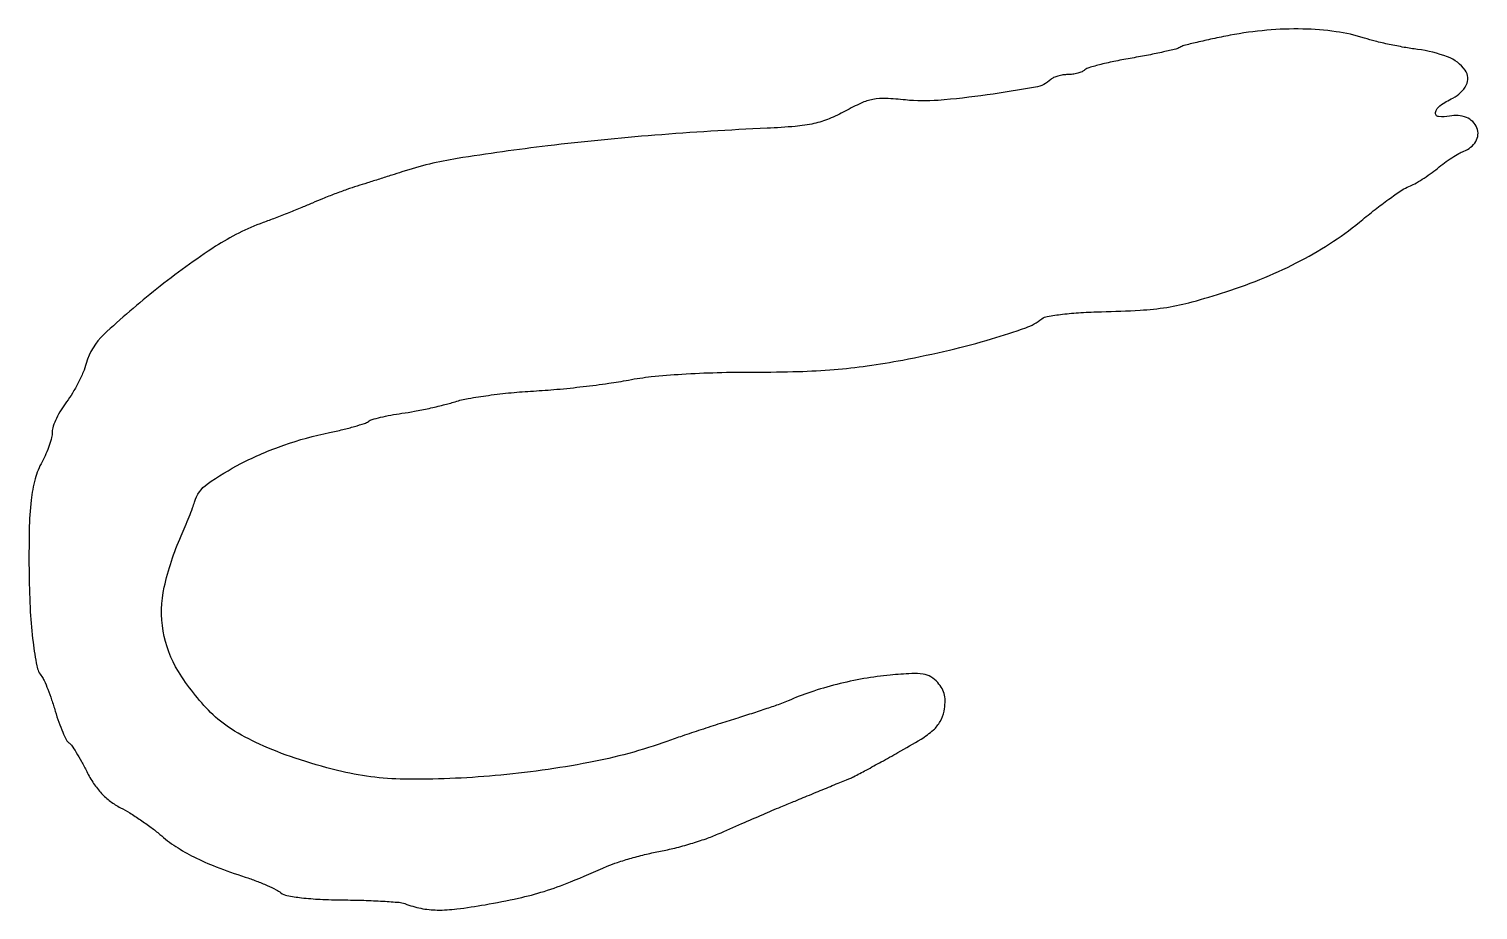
# Model space of a CAD drawing. Extents: x 1 to 260, y 1 to 158.
import ezdxf

# ---------------------------------------------------------------- set-up
doc = ezdxf.new("R2010")
doc.units = 0

msp = doc.modelspace()

# ---------------------------------------------------------------- linework, layer by layer
msp.add_lwpolyline([(215.5, 157.025788, 0.004928), (212.362709, 156.395323, 0.006774), (209.55625, 155.762666, 0.004527), (207.221662, 155.180641, 0.077645), (206.5, 154.868393, -0.080713), (205.786371, 154.564773, -0.005258), (203.590625, 154.049104, -0.007538), (200.945669, 153.498951, -0.005547), (198, 152.96626, 0.008249), (195.058007, 152.417804, 0.011208), (192.424062, 151.81989, 0.00828), (190.259824, 151.239066, 0.112951), (189.55, 150.847867, -0.08101), (189.0383, 150.522056, -0.033556), (188.262187, 150.249061, -0.032094), (187.373699, 150.062493, -0.035718), (186.5, 150, 0.037254), (185.626299, 149.934811, 0.033316), (184.737813, 149.740271, 0.034879), (183.962186, 149.45548, 0.082161), (183.45, 149.115815, -0.143767), (180.733683, 147.756619, -0.009641), (172.062913, 146.365399, -0.014463), (163.3161, 145.391496, -0.047197), (157.496875, 145.463432, 0.016538), (153.970731, 145.723463, 0.055965), (151.671466, 145.559299, 0.060302), (149.556853, 144.896938, 0.021416), (146.722303, 143.468357, -0.030849), (143.857968, 142.091855, -0.042733), (141.137709, 141.24774, -0.032421), (137.79424, 140.740193, -0.010216), (132.747093, 140.409624, 0.008617), (112.684594, 139.160023, 0.009907), (93.591864, 137.258794, 0.010072), (77.390914, 134.988799, 0.038636), (67.5, 132.604083, -0.000875), (65.67904, 132.016619, -0.000515), (63.5, 131.320314, -0.000515), (61.320879, 130.628923, -0.00088), (59.5, 130.056779, 0.009245), (57.679518, 129.451116, 0.005261), (55.5, 128.655075, 0.005251), (53.321457, 127.807069, 0.008646), (51.5, 127.039111, -0.006122), (49.624271, 126.237091, -0.003179), (47.264464, 125.279604, -0.00316), (44.82794, 124.326777, -0.004805), (42.698175, 123.532784, 0.058056), (34.211554, 119.29401, 0.023333), (23.685672, 111.685972, 0.019613), (14.209715, 103.512418, 0.138484), (11.089113, 98.360572, -0.033381), (10.534042, 96.771916, -0.017918), (9.651558, 94.891093, -0.017767), (8.609985, 93.029308, -0.026507), (7.559, 91.488465, 0.026201), (6.579589, 90.054445, 0.025921), (5.751706, 88.520817, 0.02683), (5.171102, 87.1064, 0.084165), (5, 86.097138, -0.060508), (4.877772, 85.090825, -0.021416), (4.4696, 83.695375, -0.020892), (3.885535, 82.1858, -0.023059), (3.194381, 80.780416, 0.060407), (1.965695, 77.726379, 0.036949), (1.239058, 73.906303, 0.02426), (0.890156, 68.594964, 0.007308), (0.870168, 60.5, 0.010324), (1.085377, 53.939985, 0.017633), (1.570847, 48.481404, 0.017661), (2.247997, 44.266195, 0.121456), (3.128186, 42.378612, -0.066851), (3.564515, 41.658167, -0.010053), (4.209734, 40.092721, -0.011134), (4.897248, 38.200907, -0.009409), (5.54169, 36.17157, 0.012504), (6.186915, 34.18252, 0.016683), (6.877156, 32.41368, 0.013939), (7.532461, 30.997134, 0.139916), (7.967142, 30.520307, -0.104501), (8.441001, 30.068282, -0.010967), (9.28414, 28.77799, -0.013201), (10.224195, 27.175271, -0.010219), (11.165397, 25.383275, 0.030858), (12.407912, 23.237547, 0.040692), (13.807423, 21.463488, 0.04338), (15.394413, 20.029397, 0.044124), (17.196434, 18.899787, -0.019604), (18.868864, 17.962219, -0.011347), (20.806285, 16.712611, -0.01133), (22.695647, 15.368921, -0.018653), (24.222196, 14.139112, 0.033105), (27.091559, 11.961116, 0.02974), (30.325178, 10.094094, 0.024528), (34.299425, 8.342551, 0.012275), (39.475481, 6.502738, -0.011732), (41.485068, 5.790893, -0.012641), (43.409078, 5.001872, -0.012235), (45.022342, 4.244497, -0.057359), (45.879602, 3.685312, 0.129046), (46.959185, 3.182457, 0.01609), (49.539969, 2.800184, 0.01675), (52.879326, 2.527826, 0.009711), (56.904121, 2.413243, -0.005402), (60.688885, 2.338122, -0.007215), (64.121836, 2.183261, -0.005236), (66.983918, 1.982639, -0.071424), (68, 1.752155, 0.041841), (70.895019, 0.913301, 0.046214), (73.793844, 0.604756, 0.0346), (77.327052, 0.801034, 0.012135), (82.357218, 1.555789, 0.010574), (88.330046, 2.731446, 0.022265), (92.896567, 3.946332, 0.020141), (97.612364, 5.640092, 0.007194), (104.200958, 8.421686, -0.023818), (106.025982, 9.121666, -0.010256), (108.518229, 9.887431, -0.010122), (111.209748, 10.595798, -0.013187), (113.700958, 11.128692, 0.015764), (116.249472, 11.687596, 0.010652), (119.118407, 12.477633, 0.010738), (121.861807, 13.360939, 0.020954), (124, 14.202267, -0.001176), (128.218358, 16.057903, -0.001606), (132.028328, 17.708653, -0.001768), (135.236976, 19.073227, -0.004939), (137.5, 20, 0.002514), (138.506014, 20.406306, 0.000893), (139.940625, 20.997114, 0.000886), (141.513377, 21.651366, 0.001044), (143, 22.276531, -0.001335), (144.414919, 22.870573, -0.001524), (145.772011, 23.43123, -0.001377), (146.926657, 23.900428, -0.008619), (147.521738, 24.128491, 0.034267), (148.207493, 24.432472, 0.001558), (150.476868, 25.639652, 0.002597), (153.159824, 27.095569, 0.001857), (156.146973, 28.751174, 0.009661), (160.282384, 31.169354, 0.046134), (162.473185, 32.802732, 0.080622), (163.697868, 34.326379, 0.079857), (164.382812, 36.16406, 0.0375), (164.57695, 37.741835, 0.066103), (164.466243, 39.048084, 0.072818), (164.032879, 40.192666, 0.056445), (163.257577, 41.278449, 0.07561), (162.026159, 42.288588, 0.09539), (160.642302, 42.787257, 0.052575), (158.595022, 42.890951, 0.00938), (154.769804, 42.610421, 0.020712), (150.062043, 41.978726, 0.018086), (145.202275, 40.937965, 0.018458), (140.556973, 39.581784, 0.025299), (136.5, 38.000987, -0.020089), (135.320826, 37.52732, -0.003409), (133.03125, 36.730334, -0.003718), (130.326631, 35.831886, -0.003302), (127.5, 34.936776, 0.002843), (124.418629, 33.964113, 0.001962), (120.940625, 32.829381, 0.001978), (117.604964, 31.711927, 0.00405), (115, 30.804185, -0.038846), (100.926669, 26.973518, -0.024872), (84.139624, 24.635753, -0.024943), (67.942712, 24.007613, -0.059178), (56, 25.560845, -0.017809), (48.418697, 27.766875, -0.027512), (42.068026, 30.257798, -0.032316), (36.989704, 32.988803, -0.058718), (33.315875, 35.931364, -0.056206), (27.554001, 43.266009, -0.09734), (24.836517, 50.496212, -0.095195), (25.027481, 58.330632, -0.051899), (28.044696, 67.5, 0.006158), (28.774836, 69.183204, 0.005648), (29.485212, 70.93288, 0.005652), (30.083758, 72.508362, 0.018427), (30.429393, 73.56938, -0.170827), (32.70675, 76.783401, -0.035105), (38.738809, 80.446701, -0.034745), (46.415916, 83.74815, -0.033589), (54.562853, 85.99863, 0.008344), (56.909593, 86.521065, 0.010693), (59.049713, 87.083792, 0.008735), (60.812401, 87.621296, 0.085176), (61.5, 87.982235, -0.092133), (62.161729, 88.318026, -0.012404), (63.675, 88.722262, -0.01397), (65.512279, 89.110574, -0.011352), (67.5, 89.42655, 0.012394), (69.741195, 89.78761, 0.007692), (72.353125, 90.316796, 0.007715), (74.916505, 90.918913, 0.013796), (77, 91.50391, -0.031534), (79.361878, 92.077577, -0.009822), (82.96875, 92.643312, -0.009775), (87.032821, 93.118467, -0.010633), (91, 93.418847, 0.009023), (95.184479, 93.722134, 0.006217), (99.9125, 94.210053, 0.00627), (104.450337, 94.793206, 0.012718), (108, 95.38713, -0.022491), (112.058409, 95.984911, -0.009558), (117.537219, 96.436024, -0.008828), (123.833355, 96.721943, -0.007459), (130.5, 96.807327, 0.007395), (138.341502, 96.906753, 0.013423), (144.744108, 97.254844, 0.014814), (150.668998, 97.913931, 0.011882), (157, 98.962762, 0.010871), (165.335866, 100.7367, 0.014206), (172.867503, 102.738914, 0.013451), (178.975088, 104.730018, 0.083258), (181.848019, 106.330135, -0.128452), (182.820785, 106.763147, -0.011097), (185.533034, 107.148418, -0.014046), (188.838012, 107.449413, -0.01044), (192.499785, 107.602763, 0.008767), (199.430193, 107.869782, 0.02548), (204.195269, 108.381567, 0.02719), (208.712192, 109.355223, 0.011167), (214.721556, 111.142, 0.020419), (221.698692, 113.706048, 0.023442), (228.121217, 116.728725, 0.024493), (233.971178, 120.201542, 0.027347), (239.232974, 124.114221, -0.008632), (241.71413, 126.107584, -0.009921), (244.151627, 127.921294, -0.009124), (246.27082, 129.376149, -0.055068), (247.456712, 129.983542, 0.036789), (248.487651, 130.464946, 0.014174), (249.844098, 131.275746, 0.013944), (251.271306, 132.241682, 0.016717), (252.55637, 133.231437, -0.014503), (253.813423, 134.208517, -0.013463), (255.156034, 135.136542, -0.013587), (256.394439, 135.897015, -0.043356), (257.272681, 136.307125, 0.168962), (259.41094, 138.053927, 0.238345), (259.611604, 140.463169, 0.205356), (257.731433, 142.326333, 0.144282), (254.725656, 142.595131, -0.073388), (252.75973, 142.495013, -0.44042), (252.21256, 143.22162, -0.197506), (253.004281, 144.445305, -0.03826), (255.323842, 145.804566, 0.160894), (257.709944, 148.130515, 0.284201), (257.511755, 150.77903, 0.147204), (254.367974, 153.168927, 0.056898), (249, 154.505422, -0.011429), (246.601919, 154.875703, -0.008204), (243.940625, 155.394317, -0.008291), (241.422224, 155.971904, -0.017637), (239.5, 156.51903, 0.043874), (234.436484, 157.67728, 0.029026), (228.485248, 158.149291, 0.027189), (222.045135, 157.935057, 0.025216)], format="xyb", close=True)

doc.saveas('drawing.dxf')
